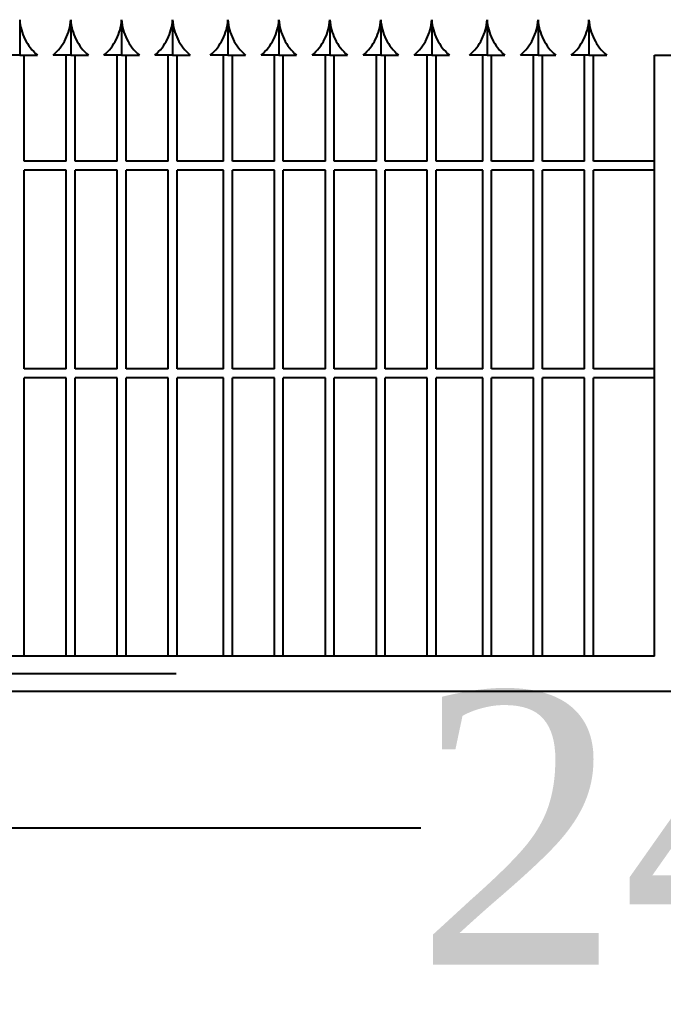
# Model space of a CAD drawing. Header units: metres. Extents: x 31037 to 31490, y -4422 to -3483.
# Drawn here: x 31268.62 to 31273.32, y -4221.12 to -4213.9 of the extents above; entities that cross this region are included whole.
import ezdxf

# ---------------------------------------------------------------- set-up
doc = ezdxf.new("R2010")
doc.units = ezdxf.units.M
doc.header["$LTSCALE"] = 30
doc.header["$MEASUREMENT"] = 0
doc.header["$PDMODE"] = 34
doc.linetypes.add('DASHED2', pattern=[0.375, 0.25, -0.125])
doc.layers.get('0').update_dxf_attribs({"color": 30, "lineweight": 40})
doc.layers.add('Thin Lines', color=135, linetype='DASHED2')
doc.layers.add('walls', color=20, linetype='Continuous', lineweight=30)
doc.styles.get("Standard").update_dxf_attribs({"font": 'times.ttf', "height": 0.05})
doc.dimstyles.get("Standard").update_dxf_attribs({"dimtxt": 0.18, "dimasz": 0.18, "dimexe": 0.18, "dimexo": 0.0625, "dimgap": 0.09, "dimtad": 0, "dimtih": 1, "dimtoh": 1, "dimdec": 4, "dimzin": 0, "dimdsep": 46, "dimlunit": 4, "dimtxsty": 'Standard', "dimcen": 0.09, "dimadec": 0, "dimazin": 0, "dimtfac": 1, "dimtdec": 4, "dimtofl": 0, "dimtmove": 0, "dimatfit": 3, "dimfxl": 0, "dimtolj": 1, "dimtzin": 0, "dimarcsym": 0})

# ---------------------------------------------------------------- blocks, each defined once
blk = doc.blocks.new('*D86')
at = {"color": 0, "lineweight": -2}
for p, q in [((31265.5629, -4218.8782), (31265.5629, -4219.9918)), ((31281.0102, -4218.8782), (31281.0102, -4219.9918)), ((31265.7429, -4219.8118), (31271.5483, -4219.8118)), ((31280.8302, -4219.8118), (31275.0247, -4219.8118))]:
    blk.add_line(p, q, dxfattribs=at)
at = {"color": 0, "lineweight": 30}
for points in [[(31265.7429, -4219.7818), (31265.7429, -4219.8418), (31265.5629, -4219.8118)], [(31280.8302, -4219.7818), (31280.8302, -4219.8418), (31281.0102, -4219.8118)]]:
    blk.add_solid(points, dxfattribs=at)
at = {"layer": 'Defpoints', "color": 0, "lineweight": 30}
for p in [(31265.5629, -4218.8157), (31281.0102, -4218.8157), (31281.0102, -4219.8118)]:
    blk.add_point(p, dxfattribs=at)
at = {"color": 0, "lineweight": 25, "insert": (31273.2865, -4219.8118), "char_height": 2, "attachment_point": 5}
blk.add_mtext("\\A1;24'", dxfattribs=at)

msp = doc.modelspace()

# ---------------------------------------------------------------- linework, layer by layer
at = {"layer": 'Thin Lines', "color": 0, "lineweight": 25}
for p, q in [((31268.61701, -4213.90422), (31268.61701, -4214.16272)), ((31268.61701, -4213.90422), (31268.61701, -4214.16272)), ((31268.61701, -4213.90422), (31268.61701, -4214.16272)), ((31268.61701, -4213.90422), (31268.61701, -4214.16272)), ((31268.98925, -4213.90422), (31268.98925, -4214.16272)), ((31268.98925, -4213.90422), (31268.98925, -4214.16272)), ((31268.98925, -4213.90422), (31268.98925, -4214.16272)), ((31268.98925, -4213.90422), (31268.98925, -4214.16272)), ((31269.36149, -4213.90422), (31269.36149, -4214.16272)), ((31269.36149, -4213.90422), (31269.36149, -4214.16272)), ((31269.36149, -4213.90422), (31269.36149, -4214.16272)), ((31269.36149, -4213.90422), (31269.36149, -4214.16272)), ((31269.73372, -4213.90422), (31269.73372, -4214.16272)), ((31269.73372, -4213.90422), (31269.73372, -4214.16272)), ((31269.73372, -4213.90422), (31269.73372, -4214.16272)), ((31269.73372, -4213.90422), (31269.73372, -4214.16272)), ((31270.13827, -4213.90422), (31270.13827, -4214.16272)), ((31270.13827, -4213.90422), (31270.13827, -4214.16272)), ((31270.13827, -4213.90422), (31270.13827, -4214.16272)), ((31270.13827, -4213.90422), (31270.13827, -4214.16272)), ((31270.51051, -4213.90422), (31270.51051, -4214.16272)), ((31270.51051, -4213.90422), (31270.51051, -4214.16272)), ((31270.51051, -4213.90422), (31270.51051, -4214.16272)), ((31270.51051, -4213.90422), (31270.51051, -4214.16272)), ((31270.88275, -4213.90422), (31270.88275, -4214.16272)), ((31270.88275, -4213.90422), (31270.88275, -4214.16272)), ((31270.88275, -4213.90422), (31270.88275, -4214.16272)), ((31270.88275, -4213.90422), (31270.88275, -4214.16272)), ((31271.25498, -4213.90422), (31271.25498, -4214.16272)), ((31271.25498, -4213.90422), (31271.25498, -4214.16272)), ((31271.25498, -4213.90422), (31271.25498, -4214.16272)), ((31271.25498, -4213.90422), (31271.25498, -4214.16272)), ((31271.62722, -4213.90422), (31271.62722, -4214.16272)), ((31271.62722, -4213.90422), (31271.62722, -4214.16272)), ((31271.62722, -4213.90422), (31271.62722, -4214.16272)), ((31271.62722, -4213.90422), (31271.62722, -4214.16272)), ((31272.03177, -4213.90422), (31272.03177, -4214.16272)), ((31272.03177, -4213.90422), (31272.03177, -4214.16272)), ((31272.03177, -4213.90422), (31272.03177, -4214.16272)), ((31272.03177, -4213.90422), (31272.03177, -4214.16272)), ((31272.40401, -4213.90422), (31272.40401, -4214.16272)), ((31272.40401, -4213.90422), (31272.40401, -4214.16272)), ((31272.40401, -4213.90422), (31272.40401, -4214.16272)), ((31272.40401, -4213.90422), (31272.40401, -4214.16272)), ((31272.77625, -4213.90422), (31272.77625, -4214.16272)), ((31272.77625, -4213.90422), (31272.77625, -4214.16272)), ((31272.77625, -4213.90422), (31272.77625, -4214.16272)), ((31272.77625, -4213.90422), (31272.77625, -4214.16272)), ((31268.61701, -4214.16272), (31268.48776, -4214.16272)), ((31268.61701, -4214.16272), (31268.48776, -4214.16272)), ((31268.61701, -4214.16272), (31268.48776, -4214.16272)), ((31268.61701, -4214.16272), (31268.48776, -4214.16272)), ((31268.61701, -4214.16272), (31268.74626, -4214.16272)), ((31268.61701, -4214.16272), (31268.74626, -4214.16272)), ((31268.61701, -4214.16272), (31268.74626, -4214.16272)), ((31268.61701, -4214.16272), (31268.74626, -4214.16272)), ((31268.64932, -4214.93821), (31268.64932, -4214.16272)), ((31268.64932, -4214.93821), (31268.64932, -4214.16272)), ((31268.64932, -4214.93821), (31268.64932, -4214.16272)), ((31268.64932, -4214.93821), (31268.64932, -4214.16272)), ((31268.98925, -4214.16272), (31268.86, -4214.16272)), ((31268.98925, -4214.16272), (31268.86, -4214.16272)), ((31268.98925, -4214.16272), (31268.86, -4214.16272)), ((31268.98925, -4214.16272), (31268.86, -4214.16272)), ((31268.95694, -4214.93821), (31268.95694, -4214.16272)), ((31268.95694, -4214.93821), (31268.95694, -4214.16272)), ((31268.95694, -4214.93821), (31268.95694, -4214.16272)), ((31268.95694, -4214.93821), (31268.95694, -4214.16272)), ((31268.98925, -4214.16272), (31269.1185, -4214.16272)), ((31268.98925, -4214.16272), (31269.1185, -4214.16272)), ((31268.98925, -4214.16272), (31269.1185, -4214.16272)), ((31268.98925, -4214.16272), (31269.1185, -4214.16272)), ((31269.02156, -4214.93821), (31269.02156, -4214.16272)), ((31269.02156, -4214.93821), (31269.02156, -4214.16272)), ((31269.02156, -4214.93821), (31269.02156, -4214.16272)), ((31269.02156, -4214.93821), (31269.02156, -4214.16272)), ((31269.36149, -4214.16272), (31269.23224, -4214.16272)), ((31269.36149, -4214.16272), (31269.23224, -4214.16272)), ((31269.36149, -4214.16272), (31269.23224, -4214.16272)), ((31269.36149, -4214.16272), (31269.23224, -4214.16272)), ((31269.32917, -4214.93821), (31269.32917, -4214.16272)), ((31269.32917, -4214.93821), (31269.32917, -4214.16272)), ((31269.32917, -4214.93821), (31269.32917, -4214.16272)), ((31269.32917, -4214.93821), (31269.32917, -4214.16272)), ((31269.36149, -4214.16272), (31269.49073, -4214.16272)), ((31269.36149, -4214.16272), (31269.49073, -4214.16272)), ((31269.36149, -4214.16272), (31269.49073, -4214.16272)), ((31269.36149, -4214.16272), (31269.49073, -4214.16272)), ((31269.3938, -4214.93821), (31269.3938, -4214.16272)), ((31269.3938, -4214.93821), (31269.3938, -4214.16272)), ((31269.3938, -4214.93821), (31269.3938, -4214.16272)), ((31269.3938, -4214.93821), (31269.3938, -4214.16272)), ((31269.73372, -4214.16272), (31269.60447, -4214.16272)), ((31269.73372, -4214.16272), (31269.60447, -4214.16272)), ((31269.73372, -4214.16272), (31269.60447, -4214.16272)), ((31269.73372, -4214.16272), (31269.60447, -4214.16272)), ((31269.70141, -4214.93821), (31269.70141, -4214.16272)), ((31269.70141, -4214.93821), (31269.70141, -4214.16272)), ((31269.70141, -4214.93821), (31269.70141, -4214.16272)), ((31269.70141, -4214.93821), (31269.70141, -4214.16272)), ((31269.73372, -4214.16272), (31269.86297, -4214.16272)), ((31269.73372, -4214.16272), (31269.86297, -4214.16272)), ((31269.73372, -4214.16272), (31269.86297, -4214.16272)), ((31269.73372, -4214.16272), (31269.86297, -4214.16272)), ((31269.76603, -4214.93821), (31269.76603, -4214.16272)), ((31269.76603, -4214.93821), (31269.76603, -4214.16272)), ((31269.76603, -4214.93821), (31269.76603, -4214.16272)), ((31269.76603, -4214.93821), (31269.76603, -4214.16272)), ((31270.13827, -4214.16272), (31270.00902, -4214.16272)), ((31270.13827, -4214.16272), (31270.00902, -4214.16272)), ((31270.13827, -4214.16272), (31270.00902, -4214.16272)), ((31270.13827, -4214.16272), (31270.00902, -4214.16272)), ((31270.10596, -4214.93821), (31270.10596, -4214.16272)), ((31270.10596, -4214.93821), (31270.10596, -4214.16272)), ((31270.10596, -4214.93821), (31270.10596, -4214.16272)), ((31270.10596, -4214.93821), (31270.10596, -4214.16272)), ((31270.13827, -4214.16272), (31270.26752, -4214.16272)), ((31270.13827, -4214.16272), (31270.26752, -4214.16272)), ((31270.13827, -4214.16272), (31270.26752, -4214.16272)), ((31270.13827, -4214.16272), (31270.26752, -4214.16272)), ((31270.17058, -4214.93821), (31270.17058, -4214.16272)), ((31270.17058, -4214.93821), (31270.17058, -4214.16272)), ((31270.17058, -4214.93821), (31270.17058, -4214.16272)), ((31270.17058, -4214.93821), (31270.17058, -4214.16272)), ((31270.51051, -4214.16272), (31270.38126, -4214.16272)), ((31270.51051, -4214.16272), (31270.38126, -4214.16272)), ((31270.51051, -4214.16272), (31270.38126, -4214.16272)), ((31270.51051, -4214.16272), (31270.38126, -4214.16272)), ((31270.4782, -4214.93821), (31270.4782, -4214.16272)), ((31270.4782, -4214.93821), (31270.4782, -4214.16272)), ((31270.4782, -4214.93821), (31270.4782, -4214.16272)), ((31270.4782, -4214.93821), (31270.4782, -4214.16272)), ((31270.51051, -4214.16272), (31270.63976, -4214.16272)), ((31270.51051, -4214.16272), (31270.63976, -4214.16272)), ((31270.51051, -4214.16272), (31270.63976, -4214.16272)), ((31270.51051, -4214.16272), (31270.63976, -4214.16272)), ((31270.54282, -4214.93821), (31270.54282, -4214.16272)), ((31270.54282, -4214.93821), (31270.54282, -4214.16272)), ((31270.54282, -4214.93821), (31270.54282, -4214.16272)), ((31270.54282, -4214.93821), (31270.54282, -4214.16272)), ((31270.88275, -4214.16272), (31270.7535, -4214.16272)), ((31270.88275, -4214.16272), (31270.7535, -4214.16272)), ((31270.88275, -4214.16272), (31270.7535, -4214.16272)), ((31270.88275, -4214.16272), (31270.7535, -4214.16272)), ((31270.85043, -4214.93821), (31270.85043, -4214.16272)), ((31270.85043, -4214.93821), (31270.85043, -4214.16272)), ((31270.85043, -4214.93821), (31270.85043, -4214.16272)), ((31270.85043, -4214.93821), (31270.85043, -4214.16272)), ((31270.88275, -4214.16272), (31271.012, -4214.16272)), ((31270.88275, -4214.16272), (31271.012, -4214.16272)), ((31270.88275, -4214.16272), (31271.012, -4214.16272)), ((31270.88275, -4214.16272), (31271.012, -4214.16272)), ((31270.91506, -4214.93821), (31270.91506, -4214.16272)), ((31270.91506, -4214.93821), (31270.91506, -4214.16272)), ((31270.91506, -4214.93821), (31270.91506, -4214.16272)), ((31270.91506, -4214.93821), (31270.91506, -4214.16272)), ((31271.25498, -4214.16272), (31271.12574, -4214.16272)), ((31271.25498, -4214.16272), (31271.12574, -4214.16272)), ((31271.25498, -4214.16272), (31271.12574, -4214.16272)), ((31271.25498, -4214.16272), (31271.12574, -4214.16272)), ((31271.22267, -4214.93821), (31271.22267, -4214.16272)), ((31271.22267, -4214.93821), (31271.22267, -4214.16272)), ((31271.22267, -4214.93821), (31271.22267, -4214.16272)), ((31271.22267, -4214.93821), (31271.22267, -4214.16272)), ((31271.25498, -4214.16272), (31271.38423, -4214.16272)), ((31271.25498, -4214.16272), (31271.38423, -4214.16272)), ((31271.25498, -4214.16272), (31271.38423, -4214.16272)), ((31271.25498, -4214.16272), (31271.38423, -4214.16272)), ((31271.2873, -4214.93821), (31271.2873, -4214.16272)), ((31271.2873, -4214.93821), (31271.2873, -4214.16272)), ((31271.2873, -4214.93821), (31271.2873, -4214.16272)), ((31271.2873, -4214.93821), (31271.2873, -4214.16272)), ((31271.62722, -4214.16272), (31271.49797, -4214.16272)), ((31271.62722, -4214.16272), (31271.49797, -4214.16272)), ((31271.62722, -4214.16272), (31271.49797, -4214.16272)), ((31271.62722, -4214.16272), (31271.49797, -4214.16272)), ((31271.59491, -4214.93821), (31271.59491, -4214.16272)), ((31271.59491, -4214.93821), (31271.59491, -4214.16272)), ((31271.59491, -4214.93821), (31271.59491, -4214.16272)), ((31271.59491, -4214.93821), (31271.59491, -4214.16272)), ((31271.62722, -4214.16272), (31271.75647, -4214.16272)), ((31271.62722, -4214.16272), (31271.75647, -4214.16272)), ((31271.62722, -4214.16272), (31271.75647, -4214.16272)), ((31271.62722, -4214.16272), (31271.75647, -4214.16272)), ((31271.65953, -4214.93821), (31271.65953, -4214.16272)), ((31271.65953, -4214.93821), (31271.65953, -4214.16272)), ((31271.65953, -4214.93821), (31271.65953, -4214.16272)), ((31271.65953, -4214.93821), (31271.65953, -4214.16272)), ((31272.03177, -4214.16272), (31271.90252, -4214.16272)), ((31272.03177, -4214.16272), (31271.90252, -4214.16272)), ((31272.03177, -4214.16272), (31271.90252, -4214.16272)), ((31272.03177, -4214.16272), (31271.90252, -4214.16272)), ((31271.99946, -4214.93821), (31271.99946, -4214.16272)), ((31271.99946, -4214.93821), (31271.99946, -4214.16272)), ((31271.99946, -4214.93821), (31271.99946, -4214.16272)), ((31271.99946, -4214.93821), (31271.99946, -4214.16272)), ((31272.03177, -4214.16272), (31272.16102, -4214.16272)), ((31272.03177, -4214.16272), (31272.16102, -4214.16272)), ((31272.03177, -4214.16272), (31272.16102, -4214.16272)), ((31272.03177, -4214.16272), (31272.16102, -4214.16272)), ((31272.06408, -4214.93821), (31272.06408, -4214.16272)), ((31272.06408, -4214.93821), (31272.06408, -4214.16272)), ((31272.06408, -4214.93821), (31272.06408, -4214.16272)), ((31272.06408, -4214.93821), (31272.06408, -4214.16272)), ((31272.40401, -4214.16272), (31272.27476, -4214.16272)), ((31272.40401, -4214.16272), (31272.27476, -4214.16272)), ((31272.40401, -4214.16272), (31272.27476, -4214.16272)), ((31272.40401, -4214.16272), (31272.27476, -4214.16272)), ((31272.3717, -4214.93821), (31272.3717, -4214.16272)), ((31272.3717, -4214.93821), (31272.3717, -4214.16272)), ((31272.3717, -4214.93821), (31272.3717, -4214.16272)), ((31272.3717, -4214.93821), (31272.3717, -4214.16272)), ((31272.40401, -4214.16272), (31272.53326, -4214.16272)), ((31272.40401, -4214.16272), (31272.53326, -4214.16272)), ((31272.40401, -4214.16272), (31272.53326, -4214.16272)), ((31272.40401, -4214.16272), (31272.53326, -4214.16272)), ((31272.43632, -4214.93821), (31272.43632, -4214.16272)), ((31272.43632, -4214.93821), (31272.43632, -4214.16272)), ((31272.43632, -4214.93821), (31272.43632, -4214.16272)), ((31272.43632, -4214.93821), (31272.43632, -4214.16272)), ((31272.77625, -4214.16272), (31272.647, -4214.16272)), ((31272.77625, -4214.16272), (31272.647, -4214.16272)), ((31272.77625, -4214.16272), (31272.647, -4214.16272)), ((31272.77625, -4214.16272), (31272.647, -4214.16272)), ((31272.74393, -4214.93821), (31272.74393, -4214.16272)), ((31272.74393, -4214.93821), (31272.74393, -4214.16272)), ((31272.74393, -4214.93821), (31272.74393, -4214.16272)), ((31272.74393, -4214.93821), (31272.74393, -4214.16272)), ((31272.77625, -4214.16272), (31272.9055, -4214.16272)), ((31272.77625, -4214.16272), (31272.9055, -4214.16272)), ((31272.77625, -4214.16272), (31272.9055, -4214.16272)), ((31272.77625, -4214.16272), (31272.9055, -4214.16272)), ((31272.80856, -4214.93821), (31272.80856, -4214.16272)), ((31272.80856, -4214.93821), (31272.80856, -4214.16272)), ((31272.80856, -4214.93821), (31272.80856, -4214.16272)), ((31272.80856, -4214.93821), (31272.80856, -4214.16272)), ((31273.25419, -4218.55719), (31273.25419, -4214.16272)), ((31273.25419, -4214.16272), (31273.38344, -4214.16272)), ((31273.25419, -4218.55719), (31273.25419, -4214.16272)), ((31273.25419, -4214.16272), (31273.38344, -4214.16272)), ((31273.25419, -4218.55719), (31273.25419, -4214.16272)), ((31273.25419, -4214.16272), (31273.38344, -4214.16272)), ((31273.25419, -4218.55719), (31273.25419, -4214.16272)), ((31273.25419, -4214.16272), (31273.38344, -4214.16272)), ((31268.95694, -4214.93821), (31268.64932, -4214.93821)), ((31268.95694, -4214.93821), (31268.64932, -4214.93821)), ((31268.95694, -4214.93821), (31268.64932, -4214.93821)), ((31268.95694, -4214.93821), (31268.64932, -4214.93821)), ((31268.95694, -4214.93821), (31268.64932, -4214.93821)), ((31268.95694, -4214.93821), (31268.64932, -4214.93821)), ((31268.95694, -4214.93821), (31268.64932, -4214.93821)), ((31268.95694, -4214.93821), (31268.64932, -4214.93821)), ((31269.32917, -4214.93821), (31269.02156, -4214.93821)), ((31269.32917, -4214.93821), (31269.02156, -4214.93821)), ((31269.32917, -4214.93821), (31269.02156, -4214.93821)), ((31269.32917, -4214.93821), (31269.02156, -4214.93821)), ((31269.32917, -4214.93821), (31269.02156, -4214.93821)), ((31269.32917, -4214.93821), (31269.02156, -4214.93821)), ((31269.32917, -4214.93821), (31269.02156, -4214.93821)), ((31269.32917, -4214.93821), (31269.02156, -4214.93821)), ((31269.70141, -4214.93821), (31269.3938, -4214.93821)), ((31269.70141, -4214.93821), (31269.3938, -4214.93821)), ((31269.70141, -4214.93821), (31269.3938, -4214.93821)), ((31269.70141, -4214.93821), (31269.3938, -4214.93821)), ((31269.70141, -4214.93821), (31269.42611, -4214.93821)), ((31269.70141, -4214.93821), (31269.42611, -4214.93821)), ((31269.70141, -4214.93821), (31269.42611, -4214.93821)), ((31269.70141, -4214.93821), (31269.42611, -4214.93821)), ((31270.10596, -4214.93821), (31269.76603, -4214.93821)), ((31270.10596, -4214.93821), (31269.76603, -4214.93821)), ((31270.10596, -4214.93821), (31269.76603, -4214.93821)), ((31270.10596, -4214.93821), (31269.76603, -4214.93821)), ((31270.10596, -4214.93821), (31269.79835, -4214.93821)), ((31270.10596, -4214.93821), (31269.79835, -4214.93821)), ((31270.10596, -4214.93821), (31269.79835, -4214.93821)), ((31270.10596, -4214.93821), (31269.79835, -4214.93821)), ((31270.4782, -4214.93821), (31270.17058, -4214.93821)), ((31270.4782, -4214.93821), (31270.17058, -4214.93821)), ((31270.4782, -4214.93821), (31270.17058, -4214.93821)), ((31270.4782, -4214.93821), (31270.17058, -4214.93821)), ((31270.85043, -4214.93821), (31270.54282, -4214.93821)), ((31270.85043, -4214.93821), (31270.54282, -4214.93821)), ((31270.85043, -4214.93821), (31270.54282, -4214.93821)), ((31270.85043, -4214.93821), (31270.54282, -4214.93821)), ((31270.85043, -4214.93821), (31270.54282, -4214.93821)), ((31270.85043, -4214.93821), (31270.54282, -4214.93821)), ((31270.85043, -4214.93821), (31270.54282, -4214.93821)), ((31270.85043, -4214.93821), (31270.54282, -4214.93821)), ((31271.22267, -4214.93821), (31270.91506, -4214.93821)), ((31271.22267, -4214.93821), (31270.91506, -4214.93821)), ((31271.22267, -4214.93821), (31270.91506, -4214.93821)), ((31271.22267, -4214.93821), (31270.91506, -4214.93821)), ((31271.22267, -4214.93821), (31270.91506, -4214.93821)), ((31271.22267, -4214.93821), (31270.91506, -4214.93821)), ((31271.22267, -4214.93821), (31270.91506, -4214.93821)), ((31271.22267, -4214.93821), (31270.91506, -4214.93821)), ((31271.59491, -4214.93821), (31271.2873, -4214.93821)), ((31271.59491, -4214.93821), (31271.2873, -4214.93821)), ((31271.59491, -4214.93821), (31271.2873, -4214.93821)), ((31271.59491, -4214.93821), (31271.2873, -4214.93821)), ((31271.59491, -4214.93821), (31271.31961, -4214.93821)), ((31271.59491, -4214.93821), (31271.31961, -4214.93821)), ((31271.59491, -4214.93821), (31271.31961, -4214.93821)), ((31271.59491, -4214.93821), (31271.31961, -4214.93821)), ((31271.99946, -4214.93821), (31271.65953, -4214.93821)), ((31271.99946, -4214.93821), (31271.65953, -4214.93821)), ((31271.99946, -4214.93821), (31271.65953, -4214.93821)), ((31271.99946, -4214.93821), (31271.65953, -4214.93821)), ((31271.99946, -4214.93821), (31271.69185, -4214.93821)), ((31271.99946, -4214.93821), (31271.69185, -4214.93821)), ((31271.99946, -4214.93821), (31271.69185, -4214.93821)), ((31271.99946, -4214.93821), (31271.69185, -4214.93821)), ((31272.3717, -4214.93821), (31272.06408, -4214.93821)), ((31272.3717, -4214.93821), (31272.06408, -4214.93821)), ((31272.3717, -4214.93821), (31272.06408, -4214.93821)), ((31272.3717, -4214.93821), (31272.06408, -4214.93821)), ((31272.74393, -4214.93821), (31272.43632, -4214.93821)), ((31272.74393, -4214.93821), (31272.43632, -4214.93821)), ((31272.74393, -4214.93821), (31272.43632, -4214.93821)), ((31272.74393, -4214.93821), (31272.43632, -4214.93821)), ((31273.25419, -4214.93821), (31272.80856, -4214.93821)), ((31273.25419, -4214.93821), (31272.80856, -4214.93821)), ((31273.25419, -4214.93821), (31272.80856, -4214.93821)), ((31273.25419, -4214.93821), (31272.80856, -4214.93821)), ((31268.95694, -4215.00284), (31268.64932, -4215.00284)), ((31268.64932, -4216.45689), (31268.64932, -4215.00284)), ((31268.95694, -4215.00284), (31268.64932, -4215.00284)), ((31268.95694, -4215.00284), (31268.64932, -4215.00284)), ((31268.64932, -4216.45689), (31268.64932, -4215.00284)), ((31268.95694, -4215.00284), (31268.64932, -4215.00284)), ((31268.95694, -4215.00284), (31268.64932, -4215.00284)), ((31268.64932, -4216.45689), (31268.64932, -4215.00284)), ((31268.95694, -4215.00284), (31268.64932, -4215.00284)), ((31268.95694, -4215.00284), (31268.64932, -4215.00284)), ((31268.64932, -4216.45689), (31268.64932, -4215.00284)), ((31268.95694, -4215.00284), (31268.64932, -4215.00284)), ((31268.95694, -4216.45689), (31268.95694, -4215.00284)), ((31268.95694, -4216.45689), (31268.95694, -4215.00284)), ((31268.95694, -4216.45689), (31268.95694, -4215.00284)), ((31268.95694, -4216.45689), (31268.95694, -4215.00284)), ((31269.32917, -4215.00284), (31269.02156, -4215.00284)), ((31269.02156, -4216.45689), (31269.02156, -4215.00284)), ((31269.32917, -4215.00284), (31269.02156, -4215.00284)), ((31269.32917, -4215.00284), (31269.02156, -4215.00284)), ((31269.02156, -4216.45689), (31269.02156, -4215.00284)), ((31269.32917, -4215.00284), (31269.02156, -4215.00284)), ((31269.32917, -4215.00284), (31269.02156, -4215.00284)), ((31269.02156, -4216.45689), (31269.02156, -4215.00284)), ((31269.32917, -4215.00284), (31269.02156, -4215.00284)), ((31269.32917, -4215.00284), (31269.02156, -4215.00284)), ((31269.02156, -4216.45689), (31269.02156, -4215.00284)), ((31269.32917, -4215.00284), (31269.02156, -4215.00284)), ((31269.32917, -4216.45689), (31269.32917, -4215.00284)), ((31269.32917, -4216.45689), (31269.32917, -4215.00284)), ((31269.32917, -4216.45689), (31269.32917, -4215.00284)), ((31269.32917, -4216.45689), (31269.32917, -4215.00284)), ((31269.70141, -4215.00284), (31269.3938, -4215.00284)), ((31269.3938, -4216.45689), (31269.3938, -4215.00284)), ((31269.70141, -4215.00284), (31269.3938, -4215.00284)), ((31269.3938, -4216.45689), (31269.3938, -4215.00284)), ((31269.70141, -4215.00284), (31269.3938, -4215.00284)), ((31269.3938, -4216.45689), (31269.3938, -4215.00284)), ((31269.70141, -4215.00284), (31269.3938, -4215.00284)), ((31269.3938, -4216.45689), (31269.3938, -4215.00284)), ((31269.70141, -4215.00284), (31269.42611, -4215.00284)), ((31269.70141, -4215.00284), (31269.42611, -4215.00284)), ((31269.70141, -4215.00284), (31269.42611, -4215.00284)), ((31269.70141, -4215.00284), (31269.42611, -4215.00284)), ((31269.70141, -4216.45689), (31269.70141, -4215.00284)), ((31269.70141, -4216.45689), (31269.70141, -4215.00284)), ((31269.70141, -4216.45689), (31269.70141, -4215.00284)), ((31269.70141, -4216.45689), (31269.70141, -4215.00284)), ((31270.10596, -4215.00284), (31269.76603, -4215.00284)), ((31269.76603, -4216.45689), (31269.76603, -4215.00284)), ((31270.10596, -4215.00284), (31269.76603, -4215.00284)), ((31269.76603, -4216.45689), (31269.76603, -4215.00284)), ((31270.10596, -4215.00284), (31269.76603, -4215.00284)), ((31269.76603, -4216.45689), (31269.76603, -4215.00284)), ((31270.10596, -4215.00284), (31269.76603, -4215.00284)), ((31269.76603, -4216.45689), (31269.76603, -4215.00284)), ((31270.10596, -4215.00284), (31269.79835, -4215.00284)), ((31270.10596, -4215.00284), (31269.79835, -4215.00284)), ((31270.10596, -4215.00284), (31269.79835, -4215.00284)), ((31270.10596, -4215.00284), (31269.79835, -4215.00284)), ((31270.10596, -4216.45689), (31270.10596, -4215.00284)), ((31270.10596, -4216.45689), (31270.10596, -4215.00284)), ((31270.10596, -4216.45689), (31270.10596, -4215.00284)), ((31270.10596, -4216.45689), (31270.10596, -4215.00284)), ((31270.4782, -4215.00284), (31270.17058, -4215.00284)), ((31270.17058, -4216.45689), (31270.17058, -4215.00284)), ((31270.4782, -4215.00284), (31270.17058, -4215.00284)), ((31270.17058, -4216.45689), (31270.17058, -4215.00284)), ((31270.4782, -4215.00284), (31270.17058, -4215.00284)), ((31270.17058, -4216.45689), (31270.17058, -4215.00284)), ((31270.4782, -4215.00284), (31270.17058, -4215.00284)), ((31270.17058, -4216.45689), (31270.17058, -4215.00284)), ((31270.4782, -4216.45689), (31270.4782, -4215.00284)), ((31270.4782, -4216.45689), (31270.4782, -4215.00284)), ((31270.4782, -4216.45689), (31270.4782, -4215.00284)), ((31270.4782, -4216.45689), (31270.4782, -4215.00284)), ((31270.85043, -4215.00284), (31270.54282, -4215.00284)), ((31270.54282, -4216.45689), (31270.54282, -4215.00284)), ((31270.85043, -4215.00284), (31270.54282, -4215.00284)), ((31270.85043, -4215.00284), (31270.54282, -4215.00284)), ((31270.54282, -4216.45689), (31270.54282, -4215.00284)), ((31270.85043, -4215.00284), (31270.54282, -4215.00284)), ((31270.85043, -4215.00284), (31270.54282, -4215.00284)), ((31270.54282, -4216.45689), (31270.54282, -4215.00284)), ((31270.85043, -4215.00284), (31270.54282, -4215.00284)), ((31270.85043, -4215.00284), (31270.54282, -4215.00284)), ((31270.54282, -4216.45689), (31270.54282, -4215.00284)), ((31270.85043, -4215.00284), (31270.54282, -4215.00284)), ((31270.85043, -4216.45689), (31270.85043, -4215.00284)), ((31270.85043, -4216.45689), (31270.85043, -4215.00284)), ((31270.85043, -4216.45689), (31270.85043, -4215.00284)), ((31270.85043, -4216.45689), (31270.85043, -4215.00284)), ((31271.22267, -4215.00284), (31270.91506, -4215.00284)), ((31270.91506, -4216.45689), (31270.91506, -4215.00284)), ((31271.22267, -4215.00284), (31270.91506, -4215.00284)), ((31271.22267, -4215.00284), (31270.91506, -4215.00284)), ((31270.91506, -4216.45689), (31270.91506, -4215.00284)), ((31271.22267, -4215.00284), (31270.91506, -4215.00284)), ((31271.22267, -4215.00284), (31270.91506, -4215.00284)), ((31270.91506, -4216.45689), (31270.91506, -4215.00284)), ((31271.22267, -4215.00284), (31270.91506, -4215.00284)), ((31271.22267, -4215.00284), (31270.91506, -4215.00284)), ((31270.91506, -4216.45689), (31270.91506, -4215.00284)), ((31271.22267, -4215.00284), (31270.91506, -4215.00284)), ((31271.22267, -4216.45689), (31271.22267, -4215.00284)), ((31271.22267, -4216.45689), (31271.22267, -4215.00284)), ((31271.22267, -4216.45689), (31271.22267, -4215.00284)), ((31271.22267, -4216.45689), (31271.22267, -4215.00284)), ((31271.59491, -4215.00284), (31271.2873, -4215.00284)), ((31271.2873, -4216.45689), (31271.2873, -4215.00284)), ((31271.59491, -4215.00284), (31271.2873, -4215.00284)), ((31271.2873, -4216.45689), (31271.2873, -4215.00284)), ((31271.59491, -4215.00284), (31271.2873, -4215.00284)), ((31271.2873, -4216.45689), (31271.2873, -4215.00284)), ((31271.59491, -4215.00284), (31271.2873, -4215.00284)), ((31271.2873, -4216.45689), (31271.2873, -4215.00284)), ((31271.59491, -4215.00284), (31271.31961, -4215.00284)), ((31271.59491, -4215.00284), (31271.31961, -4215.00284)), ((31271.59491, -4215.00284), (31271.31961, -4215.00284)), ((31271.59491, -4215.00284), (31271.31961, -4215.00284)), ((31271.59491, -4216.45689), (31271.59491, -4215.00284)), ((31271.59491, -4216.45689), (31271.59491, -4215.00284)), ((31271.59491, -4216.45689), (31271.59491, -4215.00284)), ((31271.59491, -4216.45689), (31271.59491, -4215.00284)), ((31271.99946, -4215.00284), (31271.65953, -4215.00284)), ((31271.65953, -4216.45689), (31271.65953, -4215.00284)), ((31271.99946, -4215.00284), (31271.65953, -4215.00284)), ((31271.65953, -4216.45689), (31271.65953, -4215.00284)), ((31271.99946, -4215.00284), (31271.65953, -4215.00284)), ((31271.65953, -4216.45689), (31271.65953, -4215.00284)), ((31271.99946, -4215.00284), (31271.65953, -4215.00284)), ((31271.65953, -4216.45689), (31271.65953, -4215.00284)), ((31271.99946, -4215.00284), (31271.69185, -4215.00284)), ((31271.99946, -4215.00284), (31271.69185, -4215.00284)), ((31271.99946, -4215.00284), (31271.69185, -4215.00284)), ((31271.99946, -4215.00284), (31271.69185, -4215.00284)), ((31271.99946, -4216.45689), (31271.99946, -4215.00284)), ((31271.99946, -4216.45689), (31271.99946, -4215.00284)), ((31271.99946, -4216.45689), (31271.99946, -4215.00284)), ((31271.99946, -4216.45689), (31271.99946, -4215.00284)), ((31272.3717, -4215.00284), (31272.06408, -4215.00284)), ((31272.06408, -4216.45689), (31272.06408, -4215.00284)), ((31272.3717, -4215.00284), (31272.06408, -4215.00284)), ((31272.06408, -4216.45689), (31272.06408, -4215.00284)), ((31272.3717, -4215.00284), (31272.06408, -4215.00284)), ((31272.06408, -4216.45689), (31272.06408, -4215.00284)), ((31272.3717, -4215.00284), (31272.06408, -4215.00284)), ((31272.06408, -4216.45689), (31272.06408, -4215.00284)), ((31272.3717, -4216.45689), (31272.3717, -4215.00284)), ((31272.3717, -4216.45689), (31272.3717, -4215.00284)), ((31272.3717, -4216.45689), (31272.3717, -4215.00284)), ((31272.3717, -4216.45689), (31272.3717, -4215.00284)), ((31272.43632, -4216.45689), (31272.43632, -4215.00284)), ((31272.74393, -4215.00284), (31272.43632, -4215.00284)), ((31272.43632, -4216.45689), (31272.43632, -4215.00284)), ((31272.74393, -4215.00284), (31272.43632, -4215.00284)), ((31272.43632, -4216.45689), (31272.43632, -4215.00284)), ((31272.74393, -4215.00284), (31272.43632, -4215.00284)), ((31272.43632, -4216.45689), (31272.43632, -4215.00284)), ((31272.74393, -4215.00284), (31272.43632, -4215.00284)), ((31272.74393, -4216.45689), (31272.74393, -4215.00284)), ((31272.74393, -4216.45689), (31272.74393, -4215.00284)), ((31272.74393, -4216.45689), (31272.74393, -4215.00284)), ((31272.74393, -4216.45689), (31272.74393, -4215.00284)), ((31272.80856, -4216.45689), (31272.80856, -4215.00284)), ((31273.25419, -4215.00284), (31272.80856, -4215.00284)), ((31272.80856, -4216.45689), (31272.80856, -4215.00284)), ((31273.25419, -4215.00284), (31272.80856, -4215.00284)), ((31272.80856, -4216.45689), (31272.80856, -4215.00284)), ((31273.25419, -4215.00284), (31272.80856, -4215.00284)), ((31272.80856, -4216.45689), (31272.80856, -4215.00284)), ((31273.25419, -4215.00284), (31272.80856, -4215.00284)), ((31268.95694, -4216.45689), (31268.64932, -4216.45689)), ((31268.95694, -4216.45689), (31268.64932, -4216.45689)), ((31268.95694, -4216.45689), (31268.64932, -4216.45689)), ((31268.95694, -4216.45689), (31268.64932, -4216.45689)), ((31268.95694, -4216.45689), (31268.64932, -4216.45689)), ((31268.95694, -4216.45689), (31268.64932, -4216.45689)), ((31268.95694, -4216.45689), (31268.64932, -4216.45689)), ((31268.95694, -4216.45689), (31268.64932, -4216.45689)), ((31269.32917, -4216.45689), (31269.02156, -4216.45689)), ((31269.32917, -4216.45689), (31269.02156, -4216.45689)), ((31269.32917, -4216.45689), (31269.02156, -4216.45689)), ((31269.32917, -4216.45689), (31269.02156, -4216.45689)), ((31269.32917, -4216.45689), (31269.02156, -4216.45689)), ((31269.32917, -4216.45689), (31269.02156, -4216.45689)), ((31269.32917, -4216.45689), (31269.02156, -4216.45689)), ((31269.32917, -4216.45689), (31269.02156, -4216.45689)), ((31269.70141, -4216.45689), (31269.3938, -4216.45689)), ((31269.70141, -4216.45689), (31269.3938, -4216.45689)), ((31269.70141, -4216.45689), (31269.3938, -4216.45689)), ((31269.70141, -4216.45689), (31269.3938, -4216.45689)), ((31269.70141, -4216.45689), (31269.42611, -4216.45689)), ((31269.70141, -4216.45689), (31269.42611, -4216.45689)), ((31269.70141, -4216.45689), (31269.42611, -4216.45689)), ((31269.70141, -4216.45689), (31269.42611, -4216.45689)), ((31270.10596, -4216.45689), (31269.76603, -4216.45689)), ((31270.10596, -4216.45689), (31269.76603, -4216.45689)), ((31270.10596, -4216.45689), (31269.76603, -4216.45689)), ((31270.10596, -4216.45689), (31269.76603, -4216.45689)), ((31270.10596, -4216.45689), (31269.79835, -4216.45689)), ((31270.10596, -4216.45689), (31269.79835, -4216.45689)), ((31270.10596, -4216.45689), (31269.79835, -4216.45689)), ((31270.10596, -4216.45689), (31269.79835, -4216.45689)), ((31270.4782, -4216.45689), (31270.17058, -4216.45689)), ((31270.4782, -4216.45689), (31270.17058, -4216.45689)), ((31270.4782, -4216.45689), (31270.17058, -4216.45689)), ((31270.4782, -4216.45689), (31270.17058, -4216.45689)), ((31270.85043, -4216.45689), (31270.54282, -4216.45689)), ((31270.85043, -4216.45689), (31270.54282, -4216.45689)), ((31270.85043, -4216.45689), (31270.54282, -4216.45689)), ((31270.85043, -4216.45689), (31270.54282, -4216.45689)), ((31270.85043, -4216.45689), (31270.54282, -4216.45689)), ((31270.85043, -4216.45689), (31270.54282, -4216.45689)), ((31270.85043, -4216.45689), (31270.54282, -4216.45689)), ((31270.85043, -4216.45689), (31270.54282, -4216.45689)), ((31271.22267, -4216.45689), (31270.91506, -4216.45689)), ((31271.22267, -4216.45689), (31270.91506, -4216.45689)), ((31271.22267, -4216.45689), (31270.91506, -4216.45689)), ((31271.22267, -4216.45689), (31270.91506, -4216.45689)), ((31271.22267, -4216.45689), (31270.91506, -4216.45689)), ((31271.22267, -4216.45689), (31270.91506, -4216.45689)), ((31271.22267, -4216.45689), (31270.91506, -4216.45689)), ((31271.22267, -4216.45689), (31270.91506, -4216.45689)), ((31271.59491, -4216.45689), (31271.2873, -4216.45689)), ((31271.59491, -4216.45689), (31271.2873, -4216.45689)), ((31271.59491, -4216.45689), (31271.2873, -4216.45689)), ((31271.59491, -4216.45689), (31271.2873, -4216.45689)), ((31271.59491, -4216.45689), (31271.31961, -4216.45689)), ((31271.59491, -4216.45689), (31271.31961, -4216.45689)), ((31271.59491, -4216.45689), (31271.31961, -4216.45689)), ((31271.59491, -4216.45689), (31271.31961, -4216.45689)), ((31271.99946, -4216.45689), (31271.65953, -4216.45689)), ((31271.99946, -4216.45689), (31271.65953, -4216.45689)), ((31271.99946, -4216.45689), (31271.65953, -4216.45689)), ((31271.99946, -4216.45689), (31271.65953, -4216.45689)), ((31271.99946, -4216.45689), (31271.69185, -4216.45689)), ((31271.99946, -4216.45689), (31271.69185, -4216.45689)), ((31271.99946, -4216.45689), (31271.69185, -4216.45689)), ((31271.99946, -4216.45689), (31271.69185, -4216.45689)), ((31272.3717, -4216.45689), (31272.06408, -4216.45689)), ((31272.3717, -4216.45689), (31272.06408, -4216.45689)), ((31272.3717, -4216.45689), (31272.06408, -4216.45689)), ((31272.3717, -4216.45689), (31272.06408, -4216.45689)), ((31272.74393, -4216.45689), (31272.43632, -4216.45689)), ((31272.74393, -4216.45689), (31272.43632, -4216.45689)), ((31272.74393, -4216.45689), (31272.43632, -4216.45689)), ((31272.74393, -4216.45689), (31272.43632, -4216.45689)), ((31273.25419, -4216.45689), (31272.80856, -4216.45689)), ((31273.25419, -4216.45689), (31272.80856, -4216.45689)), ((31273.25419, -4216.45689), (31272.80856, -4216.45689)), ((31273.25419, -4216.45689), (31272.80856, -4216.45689)), ((31268.95694, -4216.52151), (31268.64932, -4216.52151)), ((31268.64932, -4218.55719), (31268.64932, -4216.52151)), ((31268.95694, -4216.52151), (31268.64932, -4216.52151)), ((31268.95694, -4216.52151), (31268.64932, -4216.52151)), ((31268.64932, -4218.55719), (31268.64932, -4216.52151)), ((31268.95694, -4216.52151), (31268.64932, -4216.52151)), ((31268.95694, -4216.52151), (31268.64932, -4216.52151)), ((31268.64932, -4218.55719), (31268.64932, -4216.52151)), ((31268.95694, -4216.52151), (31268.64932, -4216.52151)), ((31268.95694, -4216.52151), (31268.64932, -4216.52151)), ((31268.64932, -4218.55719), (31268.64932, -4216.52151)), ((31268.95694, -4216.52151), (31268.64932, -4216.52151)), ((31268.95694, -4218.55719), (31268.95694, -4216.52151)), ((31268.95694, -4218.55719), (31268.95694, -4216.52151)), ((31268.95694, -4218.55719), (31268.95694, -4216.52151)), ((31268.95694, -4218.55719), (31268.95694, -4216.52151)), ((31269.32917, -4216.52151), (31269.02156, -4216.52151)), ((31269.02156, -4218.55719), (31269.02156, -4216.52151)), ((31269.32917, -4216.52151), (31269.02156, -4216.52151)), ((31269.32917, -4216.52151), (31269.02156, -4216.52151)), ((31269.02156, -4218.55719), (31269.02156, -4216.52151)), ((31269.32917, -4216.52151), (31269.02156, -4216.52151)), ((31269.32917, -4216.52151), (31269.02156, -4216.52151)), ((31269.02156, -4218.55719), (31269.02156, -4216.52151)), ((31269.32917, -4216.52151), (31269.02156, -4216.52151)), ((31269.32917, -4216.52151), (31269.02156, -4216.52151)), ((31269.02156, -4218.55719), (31269.02156, -4216.52151)), ((31269.32917, -4216.52151), (31269.02156, -4216.52151)), ((31269.32917, -4218.55719), (31269.32917, -4216.52151)), ((31269.32917, -4218.55719), (31269.32917, -4216.52151)), ((31269.32917, -4218.55719), (31269.32917, -4216.52151)), ((31269.32917, -4218.55719), (31269.32917, -4216.52151)), ((31269.70141, -4216.52151), (31269.3938, -4216.52151)), ((31269.3938, -4218.55719), (31269.3938, -4216.52151)), ((31269.70141, -4216.52151), (31269.3938, -4216.52151)), ((31269.3938, -4218.55719), (31269.3938, -4216.52151)), ((31269.70141, -4216.52151), (31269.3938, -4216.52151)), ((31269.3938, -4218.55719), (31269.3938, -4216.52151)), ((31269.70141, -4216.52151), (31269.3938, -4216.52151)), ((31269.3938, -4218.55719), (31269.3938, -4216.52151)), ((31269.70141, -4216.52151), (31269.42611, -4216.52151)), ((31269.70141, -4216.52151), (31269.42611, -4216.52151)), ((31269.70141, -4216.52151), (31269.42611, -4216.52151)), ((31269.70141, -4216.52151), (31269.42611, -4216.52151)), ((31269.70141, -4218.55719), (31269.70141, -4216.52151)), ((31269.70141, -4218.55719), (31269.70141, -4216.52151)), ((31269.70141, -4218.55719), (31269.70141, -4216.52151)), ((31269.70141, -4218.55719), (31269.70141, -4216.52151)), ((31270.10596, -4216.52151), (31269.76603, -4216.52151)), ((31269.76603, -4218.55719), (31269.76603, -4216.52151)), ((31270.10596, -4216.52151), (31269.76603, -4216.52151)), ((31269.76603, -4218.55719), (31269.76603, -4216.52151)), ((31270.10596, -4216.52151), (31269.76603, -4216.52151)), ((31269.76603, -4218.55719), (31269.76603, -4216.52151)), ((31270.10596, -4216.52151), (31269.76603, -4216.52151)), ((31269.76603, -4218.55719), (31269.76603, -4216.52151)), ((31270.10596, -4216.52151), (31269.79835, -4216.52151)), ((31270.10596, -4216.52151), (31269.79835, -4216.52151)), ((31270.10596, -4216.52151), (31269.79835, -4216.52151)), ((31270.10596, -4216.52151), (31269.79835, -4216.52151)), ((31270.10596, -4218.55719), (31270.10596, -4216.52151)), ((31270.10596, -4218.55719), (31270.10596, -4216.52151)), ((31270.10596, -4218.55719), (31270.10596, -4216.52151)), ((31270.10596, -4218.55719), (31270.10596, -4216.52151)), ((31270.4782, -4216.52151), (31270.17058, -4216.52151)), ((31270.17058, -4218.55719), (31270.17058, -4216.52151)), ((31270.4782, -4216.52151), (31270.17058, -4216.52151)), ((31270.17058, -4218.55719), (31270.17058, -4216.52151)), ((31270.4782, -4216.52151), (31270.17058, -4216.52151)), ((31270.17058, -4218.55719), (31270.17058, -4216.52151)), ((31270.4782, -4216.52151), (31270.17058, -4216.52151)), ((31270.17058, -4218.55719), (31270.17058, -4216.52151)), ((31270.4782, -4218.55719), (31270.4782, -4216.52151)), ((31270.4782, -4218.55719), (31270.4782, -4216.52151)), ((31270.4782, -4218.55719), (31270.4782, -4216.52151)), ((31270.4782, -4218.55719), (31270.4782, -4216.52151)), ((31270.85043, -4216.52151), (31270.54282, -4216.52151)), ((31270.54282, -4218.55719), (31270.54282, -4216.52151)), ((31270.85043, -4216.52151), (31270.54282, -4216.52151)), ((31270.85043, -4216.52151), (31270.54282, -4216.52151)), ((31270.54282, -4218.55719), (31270.54282, -4216.52151)), ((31270.85043, -4216.52151), (31270.54282, -4216.52151)), ((31270.85043, -4216.52151), (31270.54282, -4216.52151)), ((31270.54282, -4218.55719), (31270.54282, -4216.52151)), ((31270.85043, -4216.52151), (31270.54282, -4216.52151)), ((31270.85043, -4216.52151), (31270.54282, -4216.52151)), ((31270.54282, -4218.55719), (31270.54282, -4216.52151)), ((31270.85043, -4216.52151), (31270.54282, -4216.52151)), ((31270.85043, -4218.55719), (31270.85043, -4216.52151)), ((31270.85043, -4218.55719), (31270.85043, -4216.52151)), ((31270.85043, -4218.55719), (31270.85043, -4216.52151)), ((31270.85043, -4218.55719), (31270.85043, -4216.52151)), ((31271.22267, -4216.52151), (31270.91506, -4216.52151)), ((31270.91506, -4218.55719), (31270.91506, -4216.52151)), ((31271.22267, -4216.52151), (31270.91506, -4216.52151)), ((31271.22267, -4216.52151), (31270.91506, -4216.52151)), ((31270.91506, -4218.55719), (31270.91506, -4216.52151)), ((31271.22267, -4216.52151), (31270.91506, -4216.52151)), ((31271.22267, -4216.52151), (31270.91506, -4216.52151)), ((31270.91506, -4218.55719), (31270.91506, -4216.52151)), ((31271.22267, -4216.52151), (31270.91506, -4216.52151)), ((31271.22267, -4216.52151), (31270.91506, -4216.52151)), ((31270.91506, -4218.55719), (31270.91506, -4216.52151)), ((31271.22267, -4216.52151), (31270.91506, -4216.52151)), ((31271.22267, -4218.55719), (31271.22267, -4216.52151)), ((31271.22267, -4218.55719), (31271.22267, -4216.52151)), ((31271.22267, -4218.55719), (31271.22267, -4216.52151)), ((31271.22267, -4218.55719), (31271.22267, -4216.52151)), ((31271.59491, -4216.52151), (31271.2873, -4216.52151)), ((31271.2873, -4218.55719), (31271.2873, -4216.52151)), ((31271.59491, -4216.52151), (31271.2873, -4216.52151)), ((31271.2873, -4218.55719), (31271.2873, -4216.52151)), ((31271.59491, -4216.52151), (31271.2873, -4216.52151)), ((31271.2873, -4218.55719), (31271.2873, -4216.52151)), ((31271.59491, -4216.52151), (31271.2873, -4216.52151)), ((31271.2873, -4218.55719), (31271.2873, -4216.52151)), ((31271.59491, -4216.52151), (31271.31961, -4216.52151)), ((31271.59491, -4216.52151), (31271.31961, -4216.52151)), ((31271.59491, -4216.52151), (31271.31961, -4216.52151)), ((31271.59491, -4216.52151), (31271.31961, -4216.52151)), ((31271.59491, -4218.55719), (31271.59491, -4216.52151)), ((31271.59491, -4218.55719), (31271.59491, -4216.52151)), ((31271.59491, -4218.55719), (31271.59491, -4216.52151)), ((31271.59491, -4218.55719), (31271.59491, -4216.52151)), ((31271.99946, -4216.52151), (31271.65953, -4216.52151)), ((31271.65953, -4218.55719), (31271.65953, -4216.52151)), ((31271.99946, -4216.52151), (31271.65953, -4216.52151)), ((31271.65953, -4218.55719), (31271.65953, -4216.52151)), ((31271.99946, -4216.52151), (31271.65953, -4216.52151)), ((31271.65953, -4218.55719), (31271.65953, -4216.52151)), ((31271.99946, -4216.52151), (31271.65953, -4216.52151)), ((31271.65953, -4218.55719), (31271.65953, -4216.52151)), ((31271.99946, -4216.52151), (31271.69185, -4216.52151)), ((31271.99946, -4216.52151), (31271.69185, -4216.52151)), ((31271.99946, -4216.52151), (31271.69185, -4216.52151)), ((31271.99946, -4216.52151), (31271.69185, -4216.52151)), ((31271.99946, -4218.55719), (31271.99946, -4216.52151)), ((31271.99946, -4218.55719), (31271.99946, -4216.52151)), ((31271.99946, -4218.55719), (31271.99946, -4216.52151)), ((31271.99946, -4218.55719), (31271.99946, -4216.52151)), ((31272.3717, -4216.52151), (31272.06408, -4216.52151)), ((31272.06408, -4218.55719), (31272.06408, -4216.52151)), ((31272.3717, -4216.52151), (31272.06408, -4216.52151)), ((31272.06408, -4218.55719), (31272.06408, -4216.52151)), ((31272.3717, -4216.52151), (31272.06408, -4216.52151)), ((31272.06408, -4218.55719), (31272.06408, -4216.52151)), ((31272.3717, -4216.52151), (31272.06408, -4216.52151)), ((31272.06408, -4218.55719), (31272.06408, -4216.52151)), ((31272.3717, -4218.55719), (31272.3717, -4216.52151)), ((31272.3717, -4218.55719), (31272.3717, -4216.52151)), ((31272.3717, -4218.55719), (31272.3717, -4216.52151)), ((31272.3717, -4218.55719), (31272.3717, -4216.52151)), ((31272.43632, -4218.55719), (31272.43632, -4216.52151)), ((31272.74393, -4216.52151), (31272.43632, -4216.52151)), ((31272.43632, -4218.55719), (31272.43632, -4216.52151)), ((31272.74393, -4216.52151), (31272.43632, -4216.52151)), ((31272.43632, -4218.55719), (31272.43632, -4216.52151)), ((31272.74393, -4216.52151), (31272.43632, -4216.52151)), ((31272.43632, -4218.55719), (31272.43632, -4216.52151)), ((31272.74393, -4216.52151), (31272.43632, -4216.52151)), ((31272.74393, -4218.55719), (31272.74393, -4216.52151)), ((31272.74393, -4218.55719), (31272.74393, -4216.52151)), ((31272.74393, -4218.55719), (31272.74393, -4216.52151)), ((31272.74393, -4218.55719), (31272.74393, -4216.52151)), ((31272.80856, -4218.55719), (31272.80856, -4216.52151)), ((31273.25419, -4216.52151), (31272.80856, -4216.52151)), ((31272.80856, -4218.55719), (31272.80856, -4216.52151)), ((31273.25419, -4216.52151), (31272.80856, -4216.52151)), ((31272.80856, -4218.55719), (31272.80856, -4216.52151)), ((31273.25419, -4216.52151), (31272.80856, -4216.52151)), ((31272.80856, -4218.55719), (31272.80856, -4216.52151)), ((31273.25419, -4216.52151), (31272.80856, -4216.52151)), ((31273.25419, -4218.55719), (31265.56285, -4218.55719)), ((31273.25419, -4218.55719), (31265.56285, -4218.55719)), ((31273.25419, -4218.55719), (31265.56285, -4218.55719)), ((31273.25419, -4218.55719), (31265.56285, -4218.55719)), ((31281.01016, -4218.68644), (31265.56285, -4218.68644)), ((31281.01016, -4218.68644), (31265.56285, -4218.68644)), ((31281.01016, -4218.68644), (31265.56285, -4218.68644)), ((31281.01016, -4218.68644), (31265.56285, -4218.68644))]:
    msp.add_line(p, q, dxfattribs=at)
for centre, major_axis, start_param, end_param in [((31268.98039, -4213.88409), (-0.25734, 0.25734), 0.8407373, 1.6573542), ((31268.98039, -4213.88409), (-0.25734, 0.25734), 0.8407373, 1.6573542), ((31268.98039, -4213.88409), (-0.25734, 0.25734), 0.8407373, 1.6573542), ((31268.98039, -4213.88409), (-0.25734, 0.25734), 0.8407373, 1.6573542), ((31268.62587, -4213.88409), (0.25734, 0.25734), 4.6258311, 5.442448), ((31268.62587, -4213.88409), (0.25734, 0.25734), 4.6258311, 5.442448), ((31268.62587, -4213.88409), (0.25734, 0.25734), 4.6258311, 5.442448), ((31268.62587, -4213.88409), (0.25734, 0.25734), 4.6258311, 5.442448), ((31269.35263, -4213.88409), (-0.25734, 0.25734), 0.8407374, 1.6573543), ((31269.35263, -4213.88409), (-0.25734, 0.25734), 0.8407374, 1.6573543), ((31269.35263, -4213.88409), (-0.25734, 0.25734), 0.8407374, 1.6573543), ((31269.35263, -4213.88409), (-0.25734, 0.25734), 0.8407374, 1.6573543), ((31268.9981, -4213.88409), (0.25734, 0.25734), 4.6258311, 5.442448), ((31268.9981, -4213.88409), (0.25734, 0.25734), 4.6258311, 5.442448), ((31268.9981, -4213.88409), (0.25734, 0.25734), 4.6258311, 5.442448), ((31268.9981, -4213.88409), (0.25734, 0.25734), 4.6258311, 5.442448), ((31269.72487, -4213.88409), (-0.25734, 0.25734), 0.8407373, 1.6573542), ((31269.72487, -4213.88409), (-0.25734, 0.25734), 0.8407373, 1.6573542), ((31269.72487, -4213.88409), (-0.25734, 0.25734), 0.8407373, 1.6573542), ((31269.72487, -4213.88409), (-0.25734, 0.25734), 0.8407373, 1.6573542), ((31269.37034, -4213.88409), (0.25734, 0.25734), 4.6258311, 5.442448), ((31269.37034, -4213.88409), (0.25734, 0.25734), 4.6258311, 5.442448), ((31269.37034, -4213.88409), (0.25734, 0.25734), 4.6258311, 5.442448), ((31269.37034, -4213.88409), (0.25734, 0.25734), 4.6258311, 5.442448), ((31270.0971, -4213.88409), (-0.25734, 0.25734), 0.8407374, 1.6573543), ((31270.0971, -4213.88409), (-0.25734, 0.25734), 0.8407374, 1.6573543), ((31270.0971, -4213.88409), (-0.25734, 0.25734), 0.8407374, 1.6573543), ((31270.0971, -4213.88409), (-0.25734, 0.25734), 0.8407374, 1.6573543), ((31269.77489, -4213.88409), (0.25734, 0.25734), 4.625831, 5.4424479), ((31269.77489, -4213.88409), (0.25734, 0.25734), 4.625831, 5.4424479), ((31269.77489, -4213.88409), (0.25734, 0.25734), 4.625831, 5.4424479), ((31269.77489, -4213.88409), (0.25734, 0.25734), 4.625831, 5.4424479), ((31270.50165, -4213.88409), (-0.25734, 0.25734), 0.8407373, 1.6573542), ((31270.50165, -4213.88409), (-0.25734, 0.25734), 0.8407373, 1.6573542), ((31270.50165, -4213.88409), (-0.25734, 0.25734), 0.8407373, 1.6573542), ((31270.50165, -4213.88409), (-0.25734, 0.25734), 0.8407373, 1.6573542), ((31270.14713, -4213.88409), (0.25734, 0.25734), 4.6258311, 5.442448), ((31270.14713, -4213.88409), (0.25734, 0.25734), 4.6258311, 5.442448), ((31270.14713, -4213.88409), (0.25734, 0.25734), 4.6258311, 5.442448), ((31270.14713, -4213.88409), (0.25734, 0.25734), 4.6258311, 5.442448), ((31270.87389, -4213.88409), (-0.25734, 0.25734), 0.8407373, 1.6573542), ((31270.87389, -4213.88409), (-0.25734, 0.25734), 0.8407373, 1.6573542), ((31270.87389, -4213.88409), (-0.25734, 0.25734), 0.8407373, 1.6573542), ((31270.87389, -4213.88409), (-0.25734, 0.25734), 0.8407373, 1.6573542), ((31270.51936, -4213.88409), (0.25734, 0.25734), 4.625831, 5.4424479), ((31270.51936, -4213.88409), (0.25734, 0.25734), 4.625831, 5.4424479), ((31270.51936, -4213.88409), (0.25734, 0.25734), 4.625831, 5.4424479), ((31270.51936, -4213.88409), (0.25734, 0.25734), 4.625831, 5.4424479), ((31271.24613, -4213.88409), (-0.25734, 0.25734), 0.8407373, 1.6573542), ((31271.24613, -4213.88409), (-0.25734, 0.25734), 0.8407373, 1.6573542), ((31271.24613, -4213.88409), (-0.25734, 0.25734), 0.8407373, 1.6573542), ((31271.24613, -4213.88409), (-0.25734, 0.25734), 0.8407373, 1.6573542), ((31270.8916, -4213.88409), (0.25734, 0.25734), 4.6258311, 5.442448), ((31270.8916, -4213.88409), (0.25734, 0.25734), 4.6258311, 5.442448), ((31270.8916, -4213.88409), (0.25734, 0.25734), 4.6258311, 5.442448), ((31270.8916, -4213.88409), (0.25734, 0.25734), 4.6258311, 5.442448), ((31271.61837, -4213.88409), (-0.25734, 0.25734), 0.8407374, 1.6573543), ((31271.61837, -4213.88409), (-0.25734, 0.25734), 0.8407374, 1.6573543), ((31271.61837, -4213.88409), (-0.25734, 0.25734), 0.8407374, 1.6573543), ((31271.61837, -4213.88409), (-0.25734, 0.25734), 0.8407374, 1.6573543), ((31271.26384, -4213.88409), (0.25734, 0.25734), 4.6258311, 5.442448), ((31271.26384, -4213.88409), (0.25734, 0.25734), 4.6258311, 5.442448), ((31271.26384, -4213.88409), (0.25734, 0.25734), 4.6258311, 5.442448), ((31271.26384, -4213.88409), (0.25734, 0.25734), 4.6258311, 5.442448), ((31271.9906, -4213.88409), (-0.25734, 0.25734), 0.8407373, 1.6573542), ((31271.9906, -4213.88409), (-0.25734, 0.25734), 0.8407373, 1.6573542), ((31271.9906, -4213.88409), (-0.25734, 0.25734), 0.8407373, 1.6573542), ((31271.9906, -4213.88409), (-0.25734, 0.25734), 0.8407373, 1.6573542), ((31271.66839, -4213.88409), (0.25734, 0.25734), 4.6258311, 5.442448), ((31271.66839, -4213.88409), (0.25734, 0.25734), 4.6258311, 5.442448), ((31271.66839, -4213.88409), (0.25734, 0.25734), 4.6258311, 5.442448), ((31271.66839, -4213.88409), (0.25734, 0.25734), 4.6258311, 5.442448), ((31272.39515, -4213.88409), (-0.25734, 0.25734), 0.8407373, 1.6573542), ((31272.39515, -4213.88409), (-0.25734, 0.25734), 0.8407373, 1.6573542), ((31272.39515, -4213.88409), (-0.25734, 0.25734), 0.8407373, 1.6573542), ((31272.39515, -4213.88409), (-0.25734, 0.25734), 0.8407373, 1.6573542), ((31272.04063, -4213.88409), (0.25734, 0.25734), 4.625831, 5.4424479), ((31272.04063, -4213.88409), (0.25734, 0.25734), 4.625831, 5.4424479), ((31272.04063, -4213.88409), (0.25734, 0.25734), 4.625831, 5.4424479), ((31272.04063, -4213.88409), (0.25734, 0.25734), 4.625831, 5.4424479), ((31272.76739, -4213.88409), (-0.25734, 0.25734), 0.8407373, 1.6573542), ((31272.76739, -4213.88409), (-0.25734, 0.25734), 0.8407373, 1.6573542), ((31272.76739, -4213.88409), (-0.25734, 0.25734), 0.8407373, 1.6573542), ((31272.76739, -4213.88409), (-0.25734, 0.25734), 0.8407373, 1.6573542), ((31272.41286, -4213.88409), (0.25734, 0.25734), 4.6258311, 5.442448), ((31272.41286, -4213.88409), (0.25734, 0.25734), 4.6258311, 5.442448), ((31272.41286, -4213.88409), (0.25734, 0.25734), 4.6258311, 5.442448), ((31272.41286, -4213.88409), (0.25734, 0.25734), 4.6258311, 5.442448), ((31273.13963, -4213.88409), (-0.25734, 0.25734), 0.8407373, 1.6573542), ((31273.13963, -4213.88409), (-0.25734, 0.25734), 0.8407373, 1.6573542), ((31273.13963, -4213.88409), (-0.25734, 0.25734), 0.8407373, 1.6573542), ((31273.13963, -4213.88409), (-0.25734, 0.25734), 0.8407373, 1.6573542)]:
    msp.add_ellipse(centre, major_axis=major_axis, ratio=1, start_param=start_param, end_param=end_param, dxfattribs=at)
at = {"layer": 'walls', "color": 0, "lineweight": 25}
msp.add_line((31283.88855, -4218.81569), (31262.8952, -4218.81569), dxfattribs=at)
msp.add_line((31283.88855, -4218.81569), (31262.8952, -4218.81569), dxfattribs=at)
msp.add_line((31283.88855, -4218.81569), (31262.8952, -4218.81569), dxfattribs=at)
msp.add_line((31283.88855, -4218.81569), (31262.8952, -4218.81569), dxfattribs=at)

# ---------------------------------------------------------------- dimensions: what is measured, and where the dimension line sits
at = {"color": 0, "lineweight": 25}
dim = msp.add_linear_dim(base=(31281.01016, -4219.81178), p1=(31265.56285, -4218.81569), p2=(31281.01016, -4218.81569), text="24'", dimstyle='Standard', override={"dimtxt": 2}, dxfattribs=at)
dim.commit()
dim.dimension.update_dxf_attribs({"geometry": '*D86', "text_midpoint": (31273.28651, -4219.81178)})

doc.saveas('drawing.dxf')
